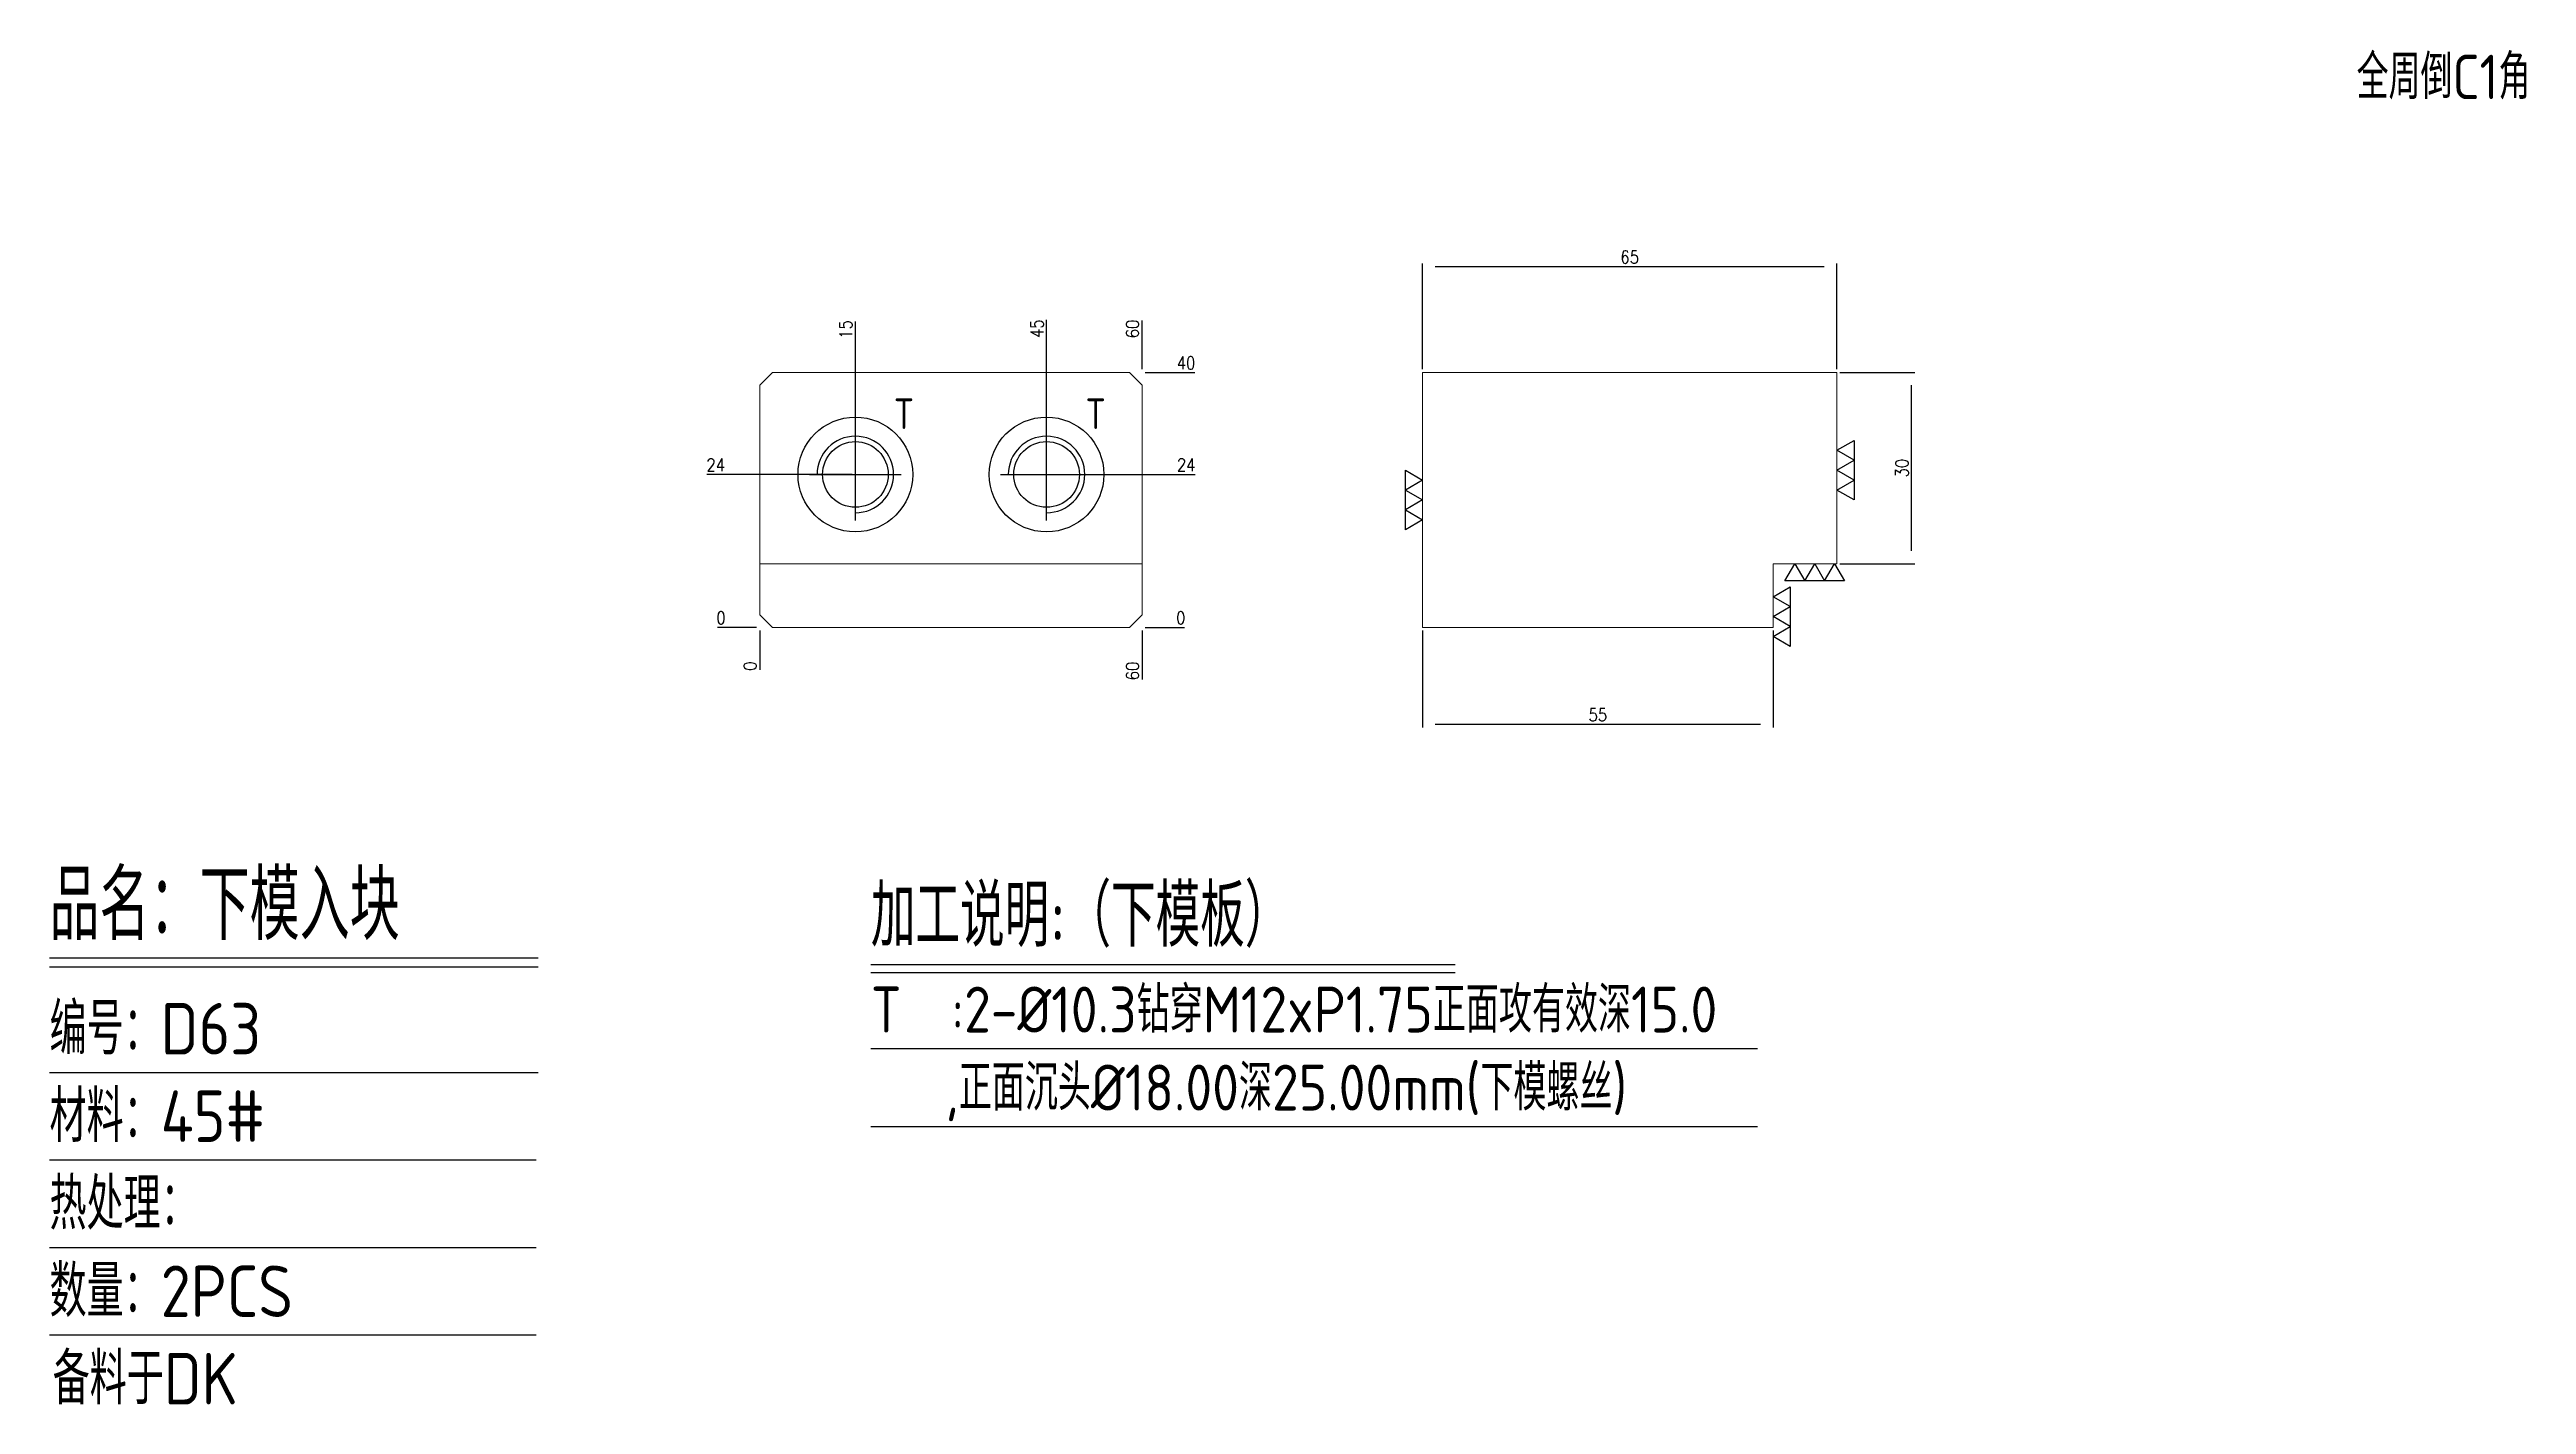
# Model space of a CAD drawing. Header units: millimetres. Extents: x 122087 to 122476, y -1085 to -872.
import ezdxf
from ezdxf.enums import TextEntityAlignment as Align

# ---------------------------------------------------------------- set-up
doc = ezdxf.new("R2010")
doc.units = ezdxf.units.MM
doc.linetypes.add('HIDDEN', pattern=[0])
for name, color, linetype in [('DIE_P', 2, 'Continuous'), ('DIM', 4, 'Continuous'), ('TEXT', 4, 'Continuous')]:
    doc.layers.add(name, color=color, linetype=linetype)
doc.styles.add('gbenor', font='gbenor.shx', dxfattribs={"bigfont": 'gbcbig.shx'})
doc.styles.get("Standard").update_dxf_attribs({"font": 'txt.shx', "width": 0.85, "bigfont": 'ctxt.shx'})
doc.dimstyles.new('T-2-WX', dxfattribs={"dimtxt": 2, "dimasz": 2, "dimexe": 0.5, "dimexo": 0.5, "dimgap": 0.5, "dimtad": 1, "dimtxsty": 'Standard', "dimblk": 'OPEN30', "dimcen": 0, "dimazin": 3, "dimtfac": 1, "dimtmove": 0, "dimatfit": 3, "dimldrblk": 'OPEN30', "dimlwd": -1, "dimlwe": -1})

# ---------------------------------------------------------------- blocks, each defined once
blk = doc.blocks.new('*D7579')
at = {"layer": 'Defpoints', "color": 0}
for p in [(122198.46, -963.05), (122258.46, -963.05), (122263.46, -963.05)]:
    blk.add_point(p, dxfattribs=at)
at = {"layer": 'DIM', "color": 0, "linetype": 'Continuous'}
blk.add_line((122258.96, -963.05), (122265.09, -963.05), dxfattribs=at)
at = {"layer": 'DIM', "color": 0, "insert": (122264.53, -961.55), "char_height": 2, "attachment_point": 5}
blk.add_mtext('0', dxfattribs=at)
blk = doc.blocks.new('_Open30')
blk = doc.blocks.new('*D7580')
at = {"layer": 'Defpoints', "color": 0}
for p in [(122243.46, -939.05), (122263.46, -939.05), (122198.46, -963.05)]:
    blk.add_point(p, dxfattribs=at)
at = {"layer": 'DIM', "color": 0, "linetype": 'Continuous'}
blk.add_line((122243.96, -939.05), (122266.79, -939.05), dxfattribs=at)
at = {"layer": 'DIM', "color": 0, "insert": (122265.38, -937.55), "char_height": 2, "attachment_point": 5}
blk.add_mtext('24', dxfattribs=at)
blk = doc.blocks.new('*D7581')
at = {"layer": 'Defpoints', "color": 0}
for p in [(122258.46, -923.05), (122263.46, -923.05), (122198.46, -963.05)]:
    blk.add_point(p, dxfattribs=at)
at = {"layer": 'DIM', "color": 0, "linetype": 'Continuous'}
blk.add_line((122258.96, -923.05), (122266.71, -923.05), dxfattribs=at)
at = {"layer": 'DIM', "color": 0, "insert": (122265.34, -921.55), "char_height": 2, "attachment_point": 5}
blk.add_mtext('40', dxfattribs=at)
blk = doc.blocks.new('*D7582')
at = {"layer": 'Defpoints', "color": 0}
for p in [(122193.46, -963.05), (122198.46, -963.05), (122198.46, -963.05)]:
    blk.add_point(p, dxfattribs=at)
at = {"layer": 'DIM', "color": 0, "linetype": 'Continuous'}
blk.add_line((122197.96, -963.05), (122191.83, -963.05), dxfattribs=at)
at = {"layer": 'DIM', "color": 0, "insert": (122192.39, -961.55), "char_height": 2, "attachment_point": 5}
blk.add_mtext('0', dxfattribs=at)
blk = doc.blocks.new('*D7583')
at = {"layer": 'Defpoints', "color": 0}
for p in [(122193.46, -939.05), (122213.46, -939.05), (122198.46, -963.05)]:
    blk.add_point(p, dxfattribs=at)
at = {"layer": 'DIM', "color": 0, "linetype": 'Continuous'}
blk.add_line((122212.96, -939.05), (122190.13, -939.05), dxfattribs=at)
at = {"layer": 'DIM', "color": 0, "insert": (122191.54, -937.55), "char_height": 2, "attachment_point": 5}
blk.add_mtext('24', dxfattribs=at)
blk = doc.blocks.new('*D7584')
at = {"layer": 'Defpoints', "color": 0}
for p in [(122198.46, -963.05), (122258.46, -963.05), (122258.46, -968.05)]:
    blk.add_point(p, dxfattribs=at)
at = {"layer": 'DIM', "color": 0, "linetype": 'Continuous'}
blk.add_line((122258.46, -963.55), (122258.46, -971.22), dxfattribs=at)
at = {"layer": 'DIM', "color": 0, "insert": (122256.96, -969.89), "char_height": 2, "attachment_point": 5, "rotation": 90}
blk.add_mtext('60', dxfattribs=at)
blk = doc.blocks.new('*D7585')
at = {"layer": 'Defpoints', "color": 0}
for p in [(122198.46, -963.05), (122198.46, -963.05), (122198.46, -968.05)]:
    blk.add_point(p, dxfattribs=at)
at = {"layer": 'DIM', "color": 0, "linetype": 'Continuous'}
blk.add_line((122198.46, -963.55), (122198.46, -969.68), dxfattribs=at)
at = {"layer": 'DIM', "color": 0, "insert": (122196.96, -969.12), "char_height": 2, "attachment_point": 5, "rotation": 90}
blk.add_mtext('0', dxfattribs=at)
blk = doc.blocks.new('*D7586')
at = {"layer": 'Defpoints', "color": 0}
for p in [(122258.46, -918.05), (122258.46, -923.05), (122198.46, -963.05)]:
    blk.add_point(p, dxfattribs=at)
at = {"layer": 'DIM', "color": 0, "linetype": 'Continuous'}
blk.add_line((122258.46, -922.55), (122258.46, -914.88), dxfattribs=at)
at = {"layer": 'DIM', "color": 0, "insert": (122256.96, -916.21), "char_height": 2, "attachment_point": 5, "rotation": 90}
blk.add_mtext('60', dxfattribs=at)
blk = doc.blocks.new('*D7587')
at = {"layer": 'Defpoints', "color": 0}
for p in [(122243.46, -918.05), (122243.46, -939.05), (122198.46, -963.05)]:
    blk.add_point(p, dxfattribs=at)
at = {"layer": 'DIM', "color": 0, "linetype": 'Continuous'}
blk.add_line((122243.46, -938.55), (122243.46, -914.8), dxfattribs=at)
at = {"layer": 'DIM', "color": 0, "insert": (122241.96, -916.17), "char_height": 2, "attachment_point": 5, "rotation": 90}
blk.add_mtext('45', dxfattribs=at)
blk = doc.blocks.new('*D7588')
at = {"layer": 'Defpoints', "color": 0}
for p in [(122213.46, -918.05), (122213.46, -939.05), (122198.46, -963.05)]:
    blk.add_point(p, dxfattribs=at)
at = {"layer": 'DIM', "color": 0, "linetype": 'Continuous'}
blk.add_line((122213.46, -938.55), (122213.46, -915.04), dxfattribs=at)
at = {"layer": 'DIM', "color": 0, "insert": (122211.96, -916.3), "char_height": 2, "attachment_point": 5, "rotation": 90}
blk.add_mtext('15', dxfattribs=at)
blk = doc.blocks.new('*D7589')
at = {"layer": 'Defpoints', "color": 0}
for p in [(122367.47, -906.44), (122302.47, -923.05), (122367.47, -923.05)]:
    blk.add_point(p, dxfattribs=at)
at = {"layer": 'DIM', "color": 0}
for p, q in [((122302.47, -922.55), (122302.47, -905.94)), ((122304.47, -906.44), (122365.47, -906.44)), ((122367.47, -922.55), (122367.47, -905.94))]:
    blk.add_line(p, q, dxfattribs=at)
at = {"layer": 'DIM', "color": 0, "insert": (122334.97, -904.94), "char_height": 2, "attachment_point": 5}
blk.add_mtext('65', dxfattribs=at)
blk = doc.blocks.new('*D7590')
at = {"layer": 'Defpoints', "color": 0}
for p in [(122302.47, -963.05), (122357.47, -963.05), (122302.47, -978.26)]:
    blk.add_point(p, dxfattribs=at)
at = {"layer": 'DIM', "color": 0}
for p, q in [((122302.47, -963.55), (122302.47, -978.76)), ((122357.47, -963.55), (122357.47, -978.76)), ((122355.47, -978.26), (122304.47, -978.26))]:
    blk.add_line(p, q, dxfattribs=at)
at = {"layer": 'DIM', "color": 0, "insert": (122329.97, -976.76), "char_height": 2, "attachment_point": 5}
blk.add_mtext('55', dxfattribs=at)
blk = doc.blocks.new('*D7591')
at = {"layer": 'Defpoints', "color": 0}
for p in [(122367.47, -923.05), (122379.2, -923.05), (122367.47, -953.05)]:
    blk.add_point(p, dxfattribs=at)
at = {"layer": 'DIM', "color": 0}
for p, q in [((122367.97, -923.05), (122379.7, -923.05)), ((122379.2, -951.05), (122379.2, -925.05)), ((122367.97, -953.05), (122379.7, -953.05))]:
    blk.add_line(p, q, dxfattribs=at)
at = {"layer": 'DIM', "color": 0, "insert": (122377.7, -938.05), "char_height": 2, "attachment_point": 5, "rotation": 90}
blk.add_mtext('30', dxfattribs=at)

msp = doc.modelspace()

# ---------------------------------------------------------------- linework, layer by layer
at = {"layer": 'DIE_P'}
for p, q in [((122213.462, -946.25), (122213.462, -931.85)), ((122243.462, -946.25), (122243.462, -931.85)), ((122206.262, -939.05), (122220.662, -939.05)), ((122236.262, -939.05), (122250.662, -939.05))]:
    msp.add_line(p, q, dxfattribs=at)
at = {"layer": 'DIE_P', "linetype": 'HIDDEN', "lineweight": 18}
msp.add_line((122258.462, -953.05), (122198.462, -953.05), dxfattribs=at)
at = {"layer": 'DIE_P', "lineweight": 18}
for points in [[(122198.462, -961.05), (122198.462, -925.05), (122200.462, -923.05), (122256.462, -923.05), (122258.462, -925.05), (122258.462, -961.05), (122256.462, -963.05), (122200.462, -963.05)], [(122357.471, -963.05), (122302.471, -963.05), (122302.471, -923.05), (122367.471, -923.05), (122367.471, -953.05), (122357.471, -953.05)]]:
    msp.add_lwpolyline(points, close=True, dxfattribs=at)
at = {"layer": 'DIE_P'}
for centre, radius in [((122213.462, -939.05), 9), ((122243.462, -939.05), 9), ((122213.462, -939.05), 5.15), ((122243.462, -939.05), 5.15)]:
    msp.add_circle(centre, radius, dxfattribs=at)
for centre in [(122213.462, -939.05), (122243.462, -939.05)]:
    msp.add_arc(centre, 6, 270, 180, dxfattribs=at)
at = {"layer": 'DIM', "color": 4, "linetype": 'Continuous', "lineweight": 25}
for p, q in [((122087.012, -1014.909), (122163.699, -1014.909)), ((122087.012, -1016.322), (122163.699, -1016.322)), ((122087.012, -1032.878), (122163.699, -1032.878)), ((122087.012, -1046.608), (122163.366, -1046.608)), ((122087.012, -1060.337), (122163.366, -1060.337)), ((122087.012, -1074.067), (122163.366, -1074.067))]:
    msp.add_line(p, q, dxfattribs=at)
at = {"layer": 'TEXT', "color": 3, "linetype": 'Continuous'}
for p, q in [((122215.889, -1015.916), (122307.569, -1015.916)), ((122215.889, -1017.176), (122307.569, -1017.176)), ((122215.889, -1029.128), (122355.03, -1029.128)), ((122215.889, -1041.368), (122355.03, -1041.368))]:
    msp.add_line(p, q, dxfattribs=at)
at = {"layer": 'TEXT'}
for points in [[(122370.171, -943.05), (122367.471, -941.491), (122370.171, -939.933), (122367.471, -938.374), (122370.171, -936.815), (122367.471, -935.256), (122370.171, -933.697), (122370.171, -943.05)], [(122299.771, -938.374), (122302.471, -939.933), (122299.771, -941.491), (122302.471, -943.05), (122299.771, -944.609), (122302.471, -946.168), (122299.771, -947.727), (122299.771, -938.374)], [(122359.323, -955.75), (122360.882, -953.05), (122362.441, -955.75), (122364, -953.05), (122365.559, -955.75), (122367.118, -953.05), (122368.676, -955.75), (122359.323, -955.75)], [(122360.171, -966.018), (122357.471, -964.459), (122360.171, -962.9), (122357.471, -961.341), (122360.171, -959.782), (122357.471, -958.223), (122360.171, -956.665), (122360.171, -966.018)]]:
    msp.add_lwpolyline(points, close=True, dxfattribs=at)

# ---------------------------------------------------------------- texts
at = {"layer": 'DIM', "color": 3, "linetype": 'Continuous', "lineweight": 25, "style": 'gbenor'}
for s, height, p in [('品名：下模入块', 10.9028, (122087.012, -1012.082)), ('编号：D63', 8.0761, (122087.012, -1030.052)), ('材料：45#', 8.0761, (122087.012, -1043.781)), ('热处理： ', 8.0761, (122087.012, -1057.511)), ('数量：2PCS', 8.0761, (122087.012, -1071.24)), ('备料于DK', 8.0761, (122087.503, -1084.969))]:
    msp.add_text(s, height=height, dxfattribs=at).set_placement(p)
at = {"layer": 'TEXT', "color": 4, "lineweight": 18, "style": 'gbenor'}
msp.add_text('全周倒C1角', height=6.9635, dxfattribs=at).set_placement((122449.033, -880.154))
at = {"layer": 'TEXT', "color": 4, "linetype": 'Continuous', "style": 'gbenor'}
for p in [(122221.08, -929.508), (122251.175, -929.508)]:
    msp.add_text('T', height=4.8, dxfattribs=at).set_placement(p, align=Align.MIDDLE_CENTER)
for s, height, p in [('加工说明:（下模板）', 9.72, (122215.889, -1013.144)), ('T  :2-%%C10.3钻穿M12xP1.75正面攻有效深15.0', 7.2, (122215.889, -1026.608)), ('   ,正面沉头%%C18.00深25.00mm(下模螺丝)', 7.2, (122215.889, -1038.848))]:
    msp.add_text(s, height=height, dxfattribs=at).set_placement(p)

# ---------------------------------------------------------------- dimensions: what is measured, and where the dimension line sits
at = {"layer": 'DIM', "color": 94}
for base, p1, p2, picture, middle in [((122367.471, -906.439), (122302.471, -923.05), (122367.471, -923.05), '*D7589', (122334.971, -904.939)), ((122302.471, -978.26), (122357.471, -963.05), (122302.471, -963.05), '*D7590', (122329.971, -976.76))]:
    dim = msp.add_linear_dim(base=base, p1=p1, p2=p2, dimstyle='T-2-WX', dxfattribs=at)
    dim.commit()
    dim.dimension.update_dxf_attribs({"geometry": picture, "text_midpoint": middle})
at = {"layer": 'DIM', "linetype": 'Continuous'}
for feature_location, offset, dtype, origin, picture, middle in [((122243.462, -939.05), (0, 21), 1, (122198.462, -963.05), '*D7587', (122241.962, -916.174)), ((122258.462, -923.05), (0, 5), 1, (122198.462, -963.05), '*D7586', (122256.962, -916.215)), ((122213.462, -939.05), (0, 21), 1, (122198.462, -963.05), '*D7588', (122211.962, -916.296)), ((122258.462, -923.05), (5, 0), 0, (122198.462, -963.05), '*D7581', (122265.338, -921.55)), ((122213.462, -939.05), (-20, 0), 0, (122198.462, -963.05), '*D7583', (122191.545, -937.55)), ((122243.462, -939.05), (20, 0), 0, (122198.462, -963.05), '*D7580', (122265.378, -937.55)), ((122198.461509939, -963.050341269), (-5, 0), 0, (122198.461509939, -963.050341269), '*D7582', (122192.394843272, -961.550341269)), ((122198.461509939, -963.050341269), (0, -5), 1, (122198.461509939, -963.050341269), '*D7585', (122196.961509939, -969.117007936)), ((122258.461509939, -963.050341269), (5, 0), 0, (122198.461509939, -963.050341269), '*D7579', (122264.528176606, -961.550341269)), ((122258.462, -963.05), (0, -5), 1, (122198.462, -963.05), '*D7584', (122256.962, -969.886))]:
    dim = msp.add_ordinate_dim(feature_location=feature_location, offset=offset, dtype=dtype, origin=origin, dimstyle='T-2-WX', dxfattribs=at)
    dim.commit()
    dim.dimension.update_dxf_attribs({"geometry": picture, "text_midpoint": middle})
at = {"layer": 'DIM', "color": 94}
dim = msp.add_linear_dim(base=(122379.196, -923.05), p1=(122367.471, -953.05), p2=(122367.471, -923.05), angle=90, dimstyle='T-2-WX', dxfattribs=at)
dim.commit()
dim.dimension.update_dxf_attribs({"geometry": '*D7591', "text_midpoint": (122377.696, -938.05)})

doc.saveas('drawing.dxf')
